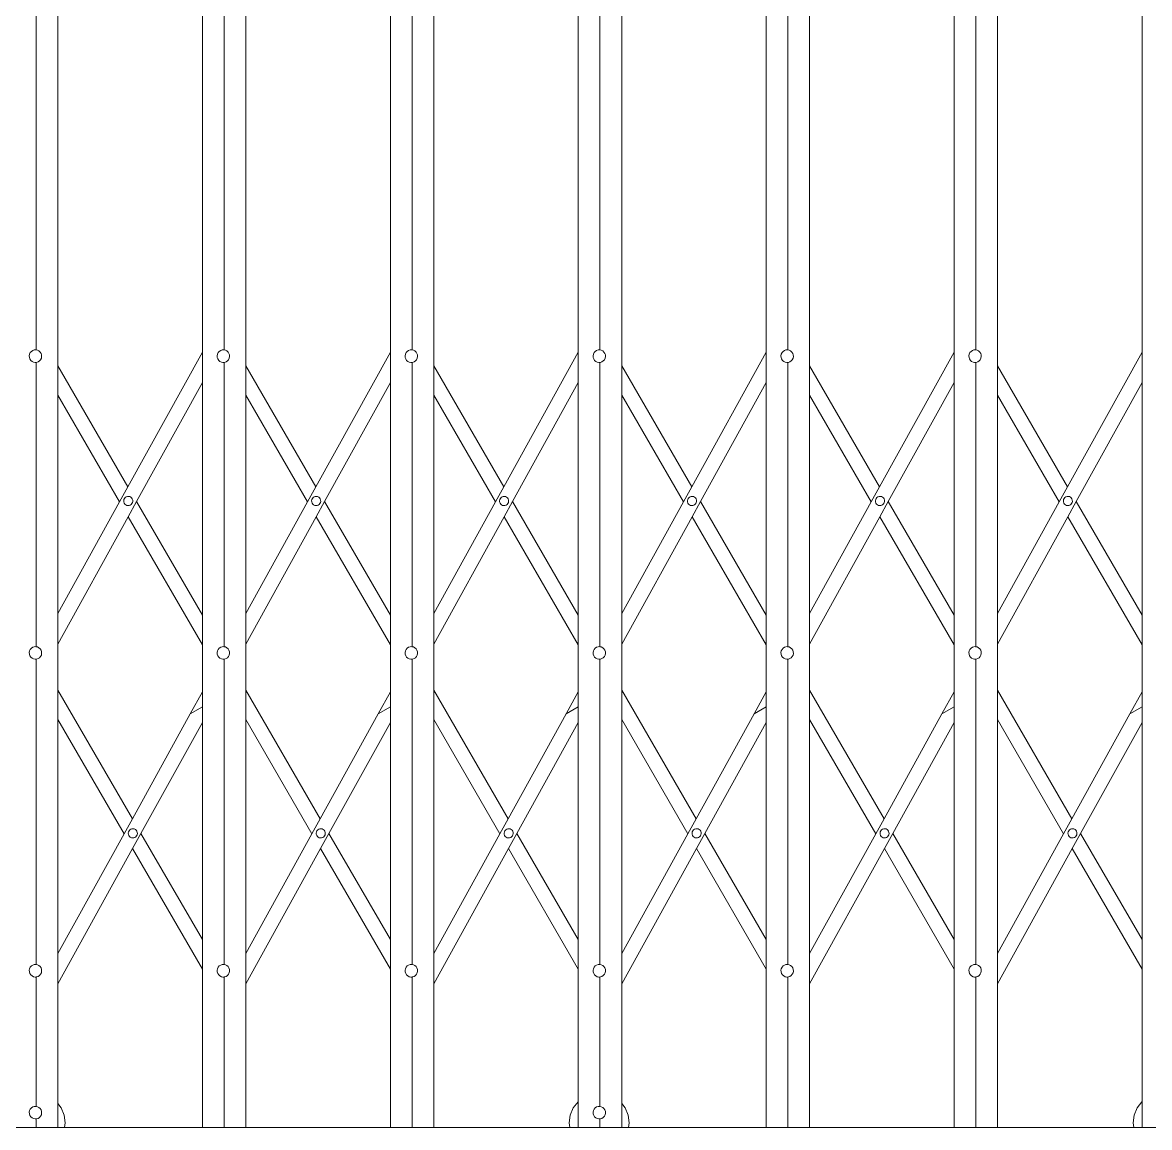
# Model space of a CAD drawing. Header units: inches. Extents: x -6800 to 96653, y -25814 to 17379.
# Drawn here: x 85491 to 85545.4, y -17949.6 to -17896.2 of the extents above; entities that cross this region are included whole.
import ezdxf

# ---------------------------------------------------------------- set-up
doc = ezdxf.new("R2010")
doc.units = ezdxf.units.IN
doc.header["$MEASUREMENT"] = 0
doc.layers.add('Door ele', color=20, linetype='Continuous', lineweight=15)

msp = doc.modelspace()

# ---------------------------------------------------------------- linework, layer by layer
at = {"layer": 'Door ele', "transparency": 33554651}
for p, q in [((85492.699, -17904.696), (85492.699, -17888.684)), ((85501.777, -17904.696), (85501.777, -17888.684)), ((85510.855, -17904.696), (85510.855, -17888.684)), ((85519.934, -17904.696), (85519.934, -17888.684)), ((85529.012, -17904.696), (85529.012, -17888.684)), ((85538.09, -17904.696), (85538.09, -17888.684)), ((85499.682, -17889.346), (85499.682, -17904.696)), ((85508.76, -17889.346), (85508.76, -17904.696)), ((85517.839, -17889.346), (85517.839, -17904.696)), ((85526.917, -17889.346), (85526.917, -17904.696)), ((85535.995, -17889.346), (85535.995, -17904.696)), ((85545.073, -17889.346), (85545.073, -17904.696)), ((85491.652, -17904.696), (85491.652, -17889.447)), ((85500.73, -17904.696), (85500.73, -17889.447)), ((85509.808, -17904.696), (85509.808, -17889.447)), ((85518.886, -17904.696), (85518.886, -17889.447)), ((85527.964, -17904.696), (85527.964, -17889.447)), ((85537.042, -17904.696), (85537.042, -17889.447)), ((85491.652, -17912.037), (85491.652, -17904.696)), ((85492.699, -17912.801), (85492.699, -17904.696)), ((85499.682, -17904.696), (85499.682, -17912.138)), ((85500.73, -17912.037), (85500.73, -17904.696)), ((85501.777, -17912.801), (85501.777, -17904.696)), ((85508.76, -17904.696), (85508.76, -17912.138)), ((85509.808, -17912.037), (85509.808, -17904.696)), ((85510.855, -17912.801), (85510.855, -17904.696)), ((85517.839, -17904.696), (85517.839, -17912.138)), ((85518.886, -17912.037), (85518.886, -17904.696)), ((85519.934, -17912.801), (85519.934, -17904.696)), ((85526.917, -17904.696), (85526.917, -17912.138)), ((85527.964, -17912.037), (85527.964, -17904.696)), ((85529.012, -17912.801), (85529.012, -17904.696)), ((85535.995, -17904.696), (85535.995, -17912.138)), ((85537.042, -17912.037), (85537.042, -17904.696)), ((85538.09, -17912.801), (85538.09, -17904.696)), ((85545.073, -17904.696), (85545.073, -17912.138)), ((85491.333, -17912.24), (85491.318, -17912.319)), ((85491.368, -17912.169), (85491.333, -17912.24)), ((85491.42, -17912.109), (85491.368, -17912.169)), ((85491.485, -17912.065), (85491.42, -17912.109)), ((85491.56, -17912.039), (85491.485, -17912.065)), ((85491.638, -17912.035), (85491.56, -17912.039)), ((85491.652, -17912.037), (85491.638, -17912.035)), ((85491.714, -17912.051), (85491.652, -17912.037)), ((85491.784, -17912.086), (85491.714, -17912.051)), ((85491.843, -17912.139), (85491.784, -17912.086)), ((85491.886, -17912.206), (85491.843, -17912.139)), ((85491.911, -17912.282), (85491.886, -17912.206)), ((85491.915, -17912.362), (85491.911, -17912.282)), ((85496.085, -17918.647), (85499.682, -17912.138)), ((85499.682, -17913.614), (85499.682, -17912.138)), ((85500.411, -17912.24), (85500.396, -17912.319)), ((85500.446, -17912.169), (85500.411, -17912.24)), ((85500.498, -17912.109), (85500.446, -17912.169)), ((85500.564, -17912.065), (85500.498, -17912.109)), ((85500.638, -17912.039), (85500.564, -17912.065)), ((85500.716, -17912.035), (85500.638, -17912.039)), ((85500.73, -17912.037), (85500.716, -17912.035)), ((85500.792, -17912.051), (85500.73, -17912.037)), ((85500.862, -17912.086), (85500.792, -17912.051)), ((85500.921, -17912.139), (85500.862, -17912.086)), ((85500.964, -17912.206), (85500.921, -17912.139)), ((85500.989, -17912.282), (85500.964, -17912.206)), ((85500.994, -17912.362), (85500.989, -17912.282)), ((85505.163, -17918.647), (85508.76, -17912.138)), ((85508.76, -17913.614), (85508.76, -17912.138)), ((85509.49, -17912.24), (85509.474, -17912.319)), ((85509.525, -17912.169), (85509.49, -17912.24)), ((85509.576, -17912.109), (85509.525, -17912.169)), ((85509.642, -17912.065), (85509.576, -17912.109)), ((85509.716, -17912.039), (85509.642, -17912.065)), ((85509.794, -17912.035), (85509.716, -17912.039)), ((85509.808, -17912.037), (85509.794, -17912.035)), ((85509.871, -17912.051), (85509.808, -17912.037)), ((85509.941, -17912.086), (85509.871, -17912.051)), ((85509.999, -17912.139), (85509.941, -17912.086)), ((85510.042, -17912.206), (85509.999, -17912.139)), ((85510.067, -17912.282), (85510.042, -17912.206)), ((85510.072, -17912.362), (85510.067, -17912.282)), ((85514.241, -17918.647), (85517.839, -17912.138)), ((85517.839, -17913.614), (85517.839, -17912.138)), ((85518.568, -17912.24), (85518.552, -17912.319)), ((85518.603, -17912.169), (85518.568, -17912.24)), ((85518.655, -17912.109), (85518.603, -17912.169)), ((85518.72, -17912.065), (85518.655, -17912.109)), ((85518.794, -17912.039), (85518.72, -17912.065)), ((85518.872, -17912.035), (85518.794, -17912.039)), ((85518.886, -17912.037), (85518.872, -17912.035)), ((85518.949, -17912.051), (85518.886, -17912.037)), ((85519.019, -17912.086), (85518.949, -17912.051)), ((85519.077, -17912.139), (85519.019, -17912.086)), ((85519.12, -17912.206), (85519.077, -17912.139)), ((85519.145, -17912.282), (85519.12, -17912.206)), ((85519.15, -17912.362), (85519.145, -17912.282)), ((85523.319, -17918.647), (85526.917, -17912.138)), ((85526.917, -17913.614), (85526.917, -17912.138)), ((85527.646, -17912.24), (85527.63, -17912.319)), ((85527.681, -17912.169), (85527.646, -17912.24)), ((85527.733, -17912.109), (85527.681, -17912.169)), ((85527.798, -17912.065), (85527.733, -17912.109)), ((85527.872, -17912.039), (85527.798, -17912.065)), ((85527.95, -17912.035), (85527.872, -17912.039)), ((85527.964, -17912.037), (85527.95, -17912.035)), ((85528.027, -17912.051), (85527.964, -17912.037)), ((85528.097, -17912.086), (85528.027, -17912.051)), ((85528.155, -17912.139), (85528.097, -17912.086)), ((85528.199, -17912.206), (85528.155, -17912.139)), ((85528.223, -17912.282), (85528.199, -17912.206)), ((85528.228, -17912.362), (85528.223, -17912.282)), ((85532.397, -17918.647), (85535.995, -17912.138)), ((85535.995, -17913.614), (85535.995, -17912.138)), ((85536.724, -17912.24), (85536.709, -17912.319)), ((85536.759, -17912.169), (85536.724, -17912.24)), ((85536.811, -17912.109), (85536.759, -17912.169)), ((85536.876, -17912.065), (85536.811, -17912.109)), ((85536.95, -17912.039), (85536.876, -17912.065)), ((85537.028, -17912.035), (85536.95, -17912.039)), ((85537.042, -17912.037), (85537.028, -17912.035)), ((85537.105, -17912.051), (85537.042, -17912.037)), ((85537.175, -17912.086), (85537.105, -17912.051)), ((85537.234, -17912.139), (85537.175, -17912.086)), ((85537.277, -17912.206), (85537.234, -17912.139)), ((85537.302, -17912.282), (85537.277, -17912.206)), ((85537.306, -17912.362), (85537.302, -17912.282)), ((85541.476, -17918.647), (85545.073, -17912.138)), ((85545.073, -17913.614), (85545.073, -17912.138)), ((85491.318, -17912.319), (85491.322, -17912.398)), ((85491.322, -17912.398), (85491.347, -17912.474)), ((85491.347, -17912.474), (85491.39, -17912.541)), ((85491.39, -17912.541), (85491.449, -17912.594)), ((85491.449, -17912.594), (85491.519, -17912.63)), ((85491.519, -17912.63), (85491.595, -17912.646)), ((85491.595, -17912.646), (85491.652, -17912.642)), ((85491.652, -17912.642), (85491.673, -17912.641)), ((85491.652, -17926.377), (85491.652, -17912.642)), ((85491.673, -17912.641), (85491.748, -17912.616)), ((85491.748, -17912.616), (85491.813, -17912.572)), ((85491.813, -17912.572), (85491.865, -17912.512)), ((85491.865, -17912.512), (85491.9, -17912.44)), ((85491.9, -17912.44), (85491.915, -17912.362)), ((85496.085, -17918.647), (85492.699, -17912.801)), ((85492.699, -17914.226), (85492.699, -17912.801)), ((85500.396, -17912.319), (85500.401, -17912.398)), ((85500.401, -17912.398), (85500.425, -17912.474)), ((85500.425, -17912.474), (85500.468, -17912.541)), ((85500.468, -17912.541), (85500.527, -17912.594)), ((85500.527, -17912.594), (85500.597, -17912.63)), ((85500.597, -17912.63), (85500.674, -17912.646)), ((85500.674, -17912.646), (85500.73, -17912.642)), ((85500.73, -17912.642), (85500.752, -17912.641)), ((85500.73, -17926.377), (85500.73, -17912.642)), ((85500.752, -17912.641), (85500.826, -17912.616)), ((85500.826, -17912.616), (85500.891, -17912.572)), ((85500.891, -17912.572), (85500.943, -17912.512)), ((85500.943, -17912.512), (85500.978, -17912.44)), ((85500.978, -17912.44), (85500.994, -17912.362)), ((85505.163, -17918.647), (85501.777, -17912.801)), ((85501.777, -17914.226), (85501.777, -17912.801)), ((85509.474, -17912.319), (85509.479, -17912.398)), ((85509.479, -17912.398), (85509.504, -17912.474)), ((85509.504, -17912.474), (85509.547, -17912.541)), ((85509.547, -17912.541), (85509.605, -17912.594)), ((85509.605, -17912.594), (85509.675, -17912.63)), ((85509.675, -17912.63), (85509.752, -17912.646)), ((85509.752, -17912.646), (85509.808, -17912.642)), ((85509.808, -17912.642), (85509.83, -17912.641)), ((85509.808, -17926.377), (85509.808, -17912.642)), ((85509.83, -17912.641), (85509.904, -17912.616)), ((85509.904, -17912.616), (85509.969, -17912.572)), ((85509.969, -17912.572), (85510.021, -17912.512)), ((85510.021, -17912.512), (85510.056, -17912.44)), ((85510.056, -17912.44), (85510.072, -17912.362)), ((85514.241, -17918.647), (85510.855, -17912.801)), ((85510.855, -17914.226), (85510.855, -17912.801)), ((85518.552, -17912.319), (85518.557, -17912.398)), ((85518.557, -17912.398), (85518.582, -17912.474)), ((85518.582, -17912.474), (85518.625, -17912.541)), ((85518.625, -17912.541), (85518.683, -17912.594)), ((85518.683, -17912.594), (85518.753, -17912.63)), ((85518.753, -17912.63), (85518.83, -17912.646)), ((85518.83, -17912.646), (85518.886, -17912.642)), ((85518.886, -17912.642), (85518.908, -17912.641)), ((85518.886, -17926.377), (85518.886, -17912.642)), ((85518.908, -17912.641), (85518.982, -17912.616)), ((85518.982, -17912.616), (85519.047, -17912.572)), ((85519.047, -17912.572), (85519.099, -17912.512)), ((85519.099, -17912.512), (85519.134, -17912.44)), ((85519.134, -17912.44), (85519.15, -17912.362)), ((85523.319, -17918.647), (85519.934, -17912.801)), ((85519.934, -17914.226), (85519.934, -17912.801)), ((85527.63, -17912.319), (85527.635, -17912.398)), ((85527.635, -17912.398), (85527.66, -17912.474)), ((85527.66, -17912.474), (85527.703, -17912.541)), ((85527.703, -17912.541), (85527.762, -17912.594)), ((85527.762, -17912.594), (85527.831, -17912.63)), ((85527.831, -17912.63), (85527.908, -17912.646)), ((85527.908, -17912.646), (85527.964, -17912.642)), ((85527.964, -17912.642), (85527.986, -17912.641)), ((85527.964, -17926.377), (85527.964, -17912.642)), ((85527.986, -17912.641), (85528.06, -17912.616)), ((85528.06, -17912.616), (85528.126, -17912.572)), ((85528.126, -17912.572), (85528.177, -17912.512)), ((85528.177, -17912.512), (85528.212, -17912.44)), ((85528.212, -17912.44), (85528.228, -17912.362)), ((85532.397, -17918.647), (85529.012, -17912.801)), ((85529.012, -17914.226), (85529.012, -17912.801)), ((85536.709, -17912.319), (85536.713, -17912.398)), ((85536.713, -17912.398), (85536.738, -17912.474)), ((85536.738, -17912.474), (85536.781, -17912.541)), ((85536.781, -17912.541), (85536.84, -17912.594)), ((85536.84, -17912.594), (85536.91, -17912.63)), ((85536.91, -17912.63), (85536.986, -17912.646)), ((85536.986, -17912.646), (85537.042, -17912.642)), ((85537.042, -17912.642), (85537.064, -17912.641)), ((85537.042, -17926.377), (85537.042, -17912.642)), ((85537.064, -17912.641), (85537.139, -17912.616)), ((85537.139, -17912.616), (85537.204, -17912.572)), ((85537.204, -17912.572), (85537.256, -17912.512)), ((85537.256, -17912.512), (85537.291, -17912.44)), ((85537.291, -17912.44), (85537.306, -17912.362)), ((85541.476, -17918.647), (85538.09, -17912.801)), ((85538.09, -17914.226), (85538.09, -17912.801)), ((85496.502, -17919.367), (85499.682, -17913.614)), ((85499.682, -17924.859), (85499.682, -17913.614)), ((85505.58, -17919.367), (85508.76, -17913.614)), ((85508.76, -17924.859), (85508.76, -17913.614)), ((85514.658, -17919.367), (85517.839, -17913.614)), ((85517.839, -17924.859), (85517.839, -17913.614)), ((85523.737, -17919.367), (85526.917, -17913.614)), ((85526.917, -17924.859), (85526.917, -17913.614)), ((85532.815, -17919.367), (85535.995, -17913.614)), ((85535.995, -17924.859), (85535.995, -17913.614)), ((85541.893, -17919.367), (85545.073, -17913.614)), ((85545.073, -17924.859), (85545.073, -17913.614)), ((85492.699, -17924.772), (85492.699, -17914.226)), ((85495.682, -17919.376), (85492.699, -17914.226)), ((85501.777, -17924.772), (85501.777, -17914.226)), ((85504.76, -17919.376), (85501.777, -17914.226)), ((85510.855, -17924.772), (85510.855, -17914.226)), ((85513.838, -17919.376), (85510.855, -17914.226)), ((85519.934, -17924.772), (85519.934, -17914.226)), ((85522.916, -17919.376), (85519.934, -17914.226)), ((85529.012, -17924.772), (85529.012, -17914.226)), ((85531.994, -17919.376), (85529.012, -17914.226)), ((85538.09, -17924.772), (85538.09, -17914.226)), ((85541.073, -17919.376), (85538.09, -17914.226)), ((85495.682, -17919.376), (85496.085, -17918.647)), ((85504.76, -17919.376), (85505.163, -17918.647)), ((85513.838, -17919.376), (85514.241, -17918.647)), ((85522.916, -17919.376), (85523.319, -17918.647)), ((85531.994, -17919.376), (85532.397, -17918.647)), ((85541.073, -17919.376), (85541.476, -17918.647)), ((85492.699, -17924.772), (85495.682, -17919.376)), ((85495.891, -17919.265), (85495.88, -17919.322)), ((85495.88, -17919.322), (85495.883, -17919.381)), ((85495.916, -17919.213), (85495.891, -17919.265)), ((85495.954, -17919.169), (85495.916, -17919.213)), ((85496.002, -17919.137), (85495.954, -17919.169)), ((85496.056, -17919.118), (85496.002, -17919.137)), ((85496.056, -17919.118), (85496.113, -17919.115)), ((85496.099, -17920.097), (85496.502, -17919.367)), ((85496.169, -17919.127), (85496.113, -17919.115)), ((85496.22, -17919.153), (85496.169, -17919.127)), ((85496.263, -17919.191), (85496.22, -17919.153)), ((85496.294, -17919.24), (85496.263, -17919.191)), ((85496.312, -17919.296), (85496.294, -17919.24)), ((85496.304, -17919.411), (85496.316, -17919.354)), ((85496.316, -17919.354), (85496.312, -17919.296)), ((85499.682, -17924.859), (85496.502, -17919.367)), ((85501.777, -17924.772), (85504.76, -17919.376)), ((85504.969, -17919.265), (85504.958, -17919.322)), ((85504.958, -17919.322), (85504.961, -17919.381)), ((85504.995, -17919.213), (85504.969, -17919.265)), ((85505.033, -17919.169), (85504.995, -17919.213)), ((85505.08, -17919.137), (85505.033, -17919.169)), ((85505.135, -17919.118), (85505.08, -17919.137)), ((85505.135, -17919.118), (85505.191, -17919.115)), ((85505.177, -17920.097), (85505.58, -17919.367)), ((85505.247, -17919.127), (85505.191, -17919.115)), ((85505.298, -17919.153), (85505.247, -17919.127)), ((85505.341, -17919.191), (85505.298, -17919.153)), ((85505.372, -17919.24), (85505.341, -17919.191)), ((85505.391, -17919.296), (85505.372, -17919.24)), ((85505.383, -17919.411), (85505.394, -17919.354)), ((85505.394, -17919.354), (85505.391, -17919.296)), ((85508.76, -17924.859), (85505.58, -17919.367)), ((85510.855, -17924.772), (85513.838, -17919.376)), ((85514.047, -17919.265), (85514.036, -17919.322)), ((85514.036, -17919.322), (85514.039, -17919.381)), ((85514.073, -17919.213), (85514.047, -17919.265)), ((85514.111, -17919.169), (85514.073, -17919.213)), ((85514.158, -17919.137), (85514.111, -17919.169)), ((85514.213, -17919.118), (85514.158, -17919.137)), ((85514.213, -17919.118), (85514.269, -17919.115)), ((85514.255, -17920.097), (85514.658, -17919.367)), ((85514.325, -17919.127), (85514.269, -17919.115)), ((85514.376, -17919.153), (85514.325, -17919.127)), ((85514.419, -17919.191), (85514.376, -17919.153)), ((85514.451, -17919.24), (85514.419, -17919.191)), ((85514.469, -17919.296), (85514.451, -17919.24)), ((85514.461, -17919.411), (85514.472, -17919.354)), ((85514.472, -17919.354), (85514.469, -17919.296)), ((85517.839, -17924.859), (85514.658, -17919.367)), ((85519.934, -17924.772), (85522.916, -17919.376)), ((85523.125, -17919.265), (85523.114, -17919.322)), ((85523.114, -17919.322), (85523.118, -17919.381)), ((85523.151, -17919.213), (85523.125, -17919.265)), ((85523.189, -17919.169), (85523.151, -17919.213)), ((85523.236, -17919.137), (85523.189, -17919.169)), ((85523.291, -17919.118), (85523.236, -17919.137)), ((85523.291, -17919.118), (85523.348, -17919.115)), ((85523.334, -17920.097), (85523.737, -17919.367)), ((85523.404, -17919.127), (85523.348, -17919.115)), ((85523.455, -17919.153), (85523.404, -17919.127)), ((85523.497, -17919.191), (85523.455, -17919.153)), ((85523.529, -17919.24), (85523.497, -17919.191)), ((85523.547, -17919.296), (85523.529, -17919.24)), ((85523.539, -17919.411), (85523.55, -17919.354)), ((85523.55, -17919.354), (85523.547, -17919.296)), ((85526.917, -17924.859), (85523.737, -17919.367)), ((85529.012, -17924.772), (85531.994, -17919.376)), ((85532.204, -17919.265), (85532.192, -17919.322)), ((85532.192, -17919.322), (85532.196, -17919.381)), ((85532.229, -17919.213), (85532.204, -17919.265)), ((85532.267, -17919.169), (85532.229, -17919.213)), ((85532.315, -17919.137), (85532.267, -17919.169)), ((85532.369, -17919.118), (85532.315, -17919.137)), ((85532.369, -17919.118), (85532.397, -17919.117)), ((85532.426, -17919.115), (85532.397, -17919.117)), ((85532.412, -17920.097), (85532.815, -17919.367)), ((85532.482, -17919.127), (85532.426, -17919.115)), ((85532.533, -17919.153), (85532.482, -17919.127)), ((85532.576, -17919.191), (85532.533, -17919.153)), ((85532.607, -17919.24), (85532.576, -17919.191)), ((85532.625, -17919.296), (85532.607, -17919.24)), ((85532.617, -17919.411), (85532.629, -17919.354)), ((85532.629, -17919.354), (85532.625, -17919.296)), ((85535.995, -17924.859), (85532.815, -17919.367)), ((85538.09, -17924.772), (85541.073, -17919.376)), ((85541.282, -17919.265), (85541.27, -17919.322)), ((85541.27, -17919.322), (85541.274, -17919.381)), ((85541.307, -17919.213), (85541.282, -17919.265)), ((85541.345, -17919.169), (85541.307, -17919.213)), ((85541.393, -17919.137), (85541.345, -17919.169)), ((85541.447, -17919.118), (85541.393, -17919.137)), ((85541.447, -17919.118), (85541.475, -17919.117)), ((85541.504, -17919.115), (85541.475, -17919.117)), ((85541.49, -17920.097), (85541.893, -17919.367)), ((85541.56, -17919.127), (85541.504, -17919.115)), ((85541.611, -17919.153), (85541.56, -17919.127)), ((85541.654, -17919.191), (85541.611, -17919.153)), ((85541.685, -17919.24), (85541.654, -17919.191)), ((85541.703, -17919.296), (85541.685, -17919.24)), ((85541.695, -17919.411), (85541.707, -17919.354)), ((85541.707, -17919.354), (85541.703, -17919.296)), ((85545.073, -17924.859), (85541.893, -17919.367)), ((85495.883, -17919.381), (85495.901, -17919.436)), ((85495.901, -17919.436), (85495.933, -17919.485)), ((85495.933, -17919.485), (85495.975, -17919.523)), ((85495.975, -17919.523), (85496.026, -17919.55)), ((85496.026, -17919.55), (85496.082, -17919.561)), ((85496.082, -17919.561), (85496.139, -17919.558)), ((85496.139, -17919.558), (85496.193, -17919.539)), ((85496.193, -17919.539), (85496.241, -17919.507)), ((85496.241, -17919.507), (85496.279, -17919.463)), ((85496.279, -17919.463), (85496.304, -17919.411)), ((85504.961, -17919.381), (85504.979, -17919.436)), ((85504.979, -17919.436), (85505.011, -17919.485)), ((85505.011, -17919.485), (85505.053, -17919.523)), ((85505.053, -17919.523), (85505.105, -17919.55)), ((85505.105, -17919.55), (85505.16, -17919.561)), ((85505.16, -17919.561), (85505.217, -17919.558)), ((85505.217, -17919.558), (85505.272, -17919.539)), ((85505.272, -17919.539), (85505.319, -17919.507)), ((85505.319, -17919.507), (85505.357, -17919.463)), ((85505.357, -17919.463), (85505.383, -17919.411)), ((85514.039, -17919.381), (85514.057, -17919.436)), ((85514.057, -17919.436), (85514.089, -17919.485)), ((85514.089, -17919.485), (85514.132, -17919.523)), ((85514.132, -17919.523), (85514.183, -17919.55)), ((85514.183, -17919.55), (85514.239, -17919.561)), ((85514.239, -17919.561), (85514.296, -17919.558)), ((85514.296, -17919.558), (85514.35, -17919.539)), ((85514.35, -17919.539), (85514.397, -17919.507)), ((85514.397, -17919.507), (85514.435, -17919.463)), ((85514.435, -17919.463), (85514.461, -17919.411)), ((85523.118, -17919.381), (85523.136, -17919.436)), ((85523.136, -17919.436), (85523.167, -17919.485)), ((85523.167, -17919.485), (85523.21, -17919.523)), ((85523.21, -17919.523), (85523.261, -17919.55)), ((85523.261, -17919.55), (85523.317, -17919.561)), ((85523.317, -17919.561), (85523.374, -17919.558)), ((85523.374, -17919.558), (85523.428, -17919.539)), ((85523.428, -17919.539), (85523.476, -17919.507)), ((85523.476, -17919.507), (85523.513, -17919.463)), ((85523.513, -17919.463), (85523.539, -17919.411)), ((85532.196, -17919.381), (85532.214, -17919.436)), ((85532.214, -17919.436), (85532.245, -17919.485)), ((85532.245, -17919.485), (85532.288, -17919.523)), ((85532.288, -17919.523), (85532.339, -17919.55)), ((85532.339, -17919.55), (85532.395, -17919.561)), ((85532.395, -17919.561), (85532.452, -17919.558)), ((85532.452, -17919.558), (85532.506, -17919.539)), ((85532.506, -17919.539), (85532.554, -17919.507)), ((85532.554, -17919.507), (85532.592, -17919.463)), ((85532.592, -17919.463), (85532.617, -17919.411)), ((85541.274, -17919.381), (85541.292, -17919.436)), ((85541.292, -17919.436), (85541.323, -17919.485)), ((85541.323, -17919.485), (85541.366, -17919.523)), ((85541.366, -17919.523), (85541.417, -17919.55)), ((85541.417, -17919.55), (85541.473, -17919.561)), ((85541.473, -17919.561), (85541.53, -17919.558)), ((85541.53, -17919.558), (85541.584, -17919.539)), ((85541.584, -17919.539), (85541.632, -17919.507)), ((85541.632, -17919.507), (85541.67, -17919.463)), ((85541.67, -17919.463), (85541.695, -17919.411)), ((85492.699, -17926.248), (85496.099, -17920.097)), ((85499.682, -17926.284), (85496.099, -17920.097)), ((85501.777, -17926.248), (85505.177, -17920.097)), ((85508.76, -17926.284), (85505.177, -17920.097)), ((85510.855, -17926.248), (85514.255, -17920.097)), ((85517.839, -17926.284), (85514.255, -17920.097)), ((85519.934, -17926.248), (85523.334, -17920.097)), ((85526.917, -17926.284), (85523.334, -17920.097)), ((85529.012, -17926.248), (85532.412, -17920.097)), ((85535.995, -17926.284), (85532.412, -17920.097)), ((85538.09, -17926.248), (85541.49, -17920.097)), ((85545.073, -17926.284), (85541.49, -17920.097)), ((85492.699, -17926.248), (85492.699, -17924.772)), ((85501.777, -17926.248), (85501.777, -17924.772)), ((85510.855, -17926.248), (85510.855, -17924.772)), ((85519.934, -17926.248), (85519.934, -17924.772)), ((85529.012, -17926.248), (85529.012, -17924.772)), ((85538.09, -17926.248), (85538.09, -17924.772)), ((85499.682, -17926.284), (85499.682, -17924.859)), ((85508.76, -17926.284), (85508.76, -17924.859)), ((85517.839, -17926.284), (85517.839, -17924.859)), ((85526.917, -17926.284), (85526.917, -17924.859)), ((85535.995, -17926.284), (85535.995, -17924.859)), ((85545.073, -17926.284), (85545.073, -17924.859)), ((85491.42, -17926.448), (85491.368, -17926.508)), ((85491.485, -17926.404), (85491.42, -17926.448)), ((85491.56, -17926.378), (85491.485, -17926.404)), ((85491.638, -17926.374), (85491.56, -17926.378)), ((85491.652, -17926.377), (85491.638, -17926.374)), ((85491.714, -17926.39), (85491.652, -17926.377)), ((85491.784, -17926.425), (85491.714, -17926.39)), ((85491.843, -17926.478), (85491.784, -17926.425)), ((85492.699, -17928.476), (85492.699, -17926.248)), ((85499.682, -17928.562), (85499.682, -17926.284)), ((85500.498, -17926.448), (85500.446, -17926.508)), ((85500.564, -17926.404), (85500.498, -17926.448)), ((85500.638, -17926.378), (85500.564, -17926.404)), ((85500.716, -17926.374), (85500.638, -17926.378)), ((85500.73, -17926.377), (85500.716, -17926.374)), ((85500.792, -17926.39), (85500.73, -17926.377)), ((85500.862, -17926.425), (85500.792, -17926.39)), ((85500.921, -17926.478), (85500.862, -17926.425)), ((85501.777, -17928.476), (85501.777, -17926.248)), ((85508.76, -17928.562), (85508.76, -17926.284)), ((85509.576, -17926.448), (85509.525, -17926.508)), ((85509.642, -17926.404), (85509.576, -17926.448)), ((85509.716, -17926.378), (85509.642, -17926.404)), ((85509.794, -17926.374), (85509.716, -17926.378)), ((85509.808, -17926.377), (85509.794, -17926.374)), ((85509.871, -17926.39), (85509.808, -17926.377)), ((85509.941, -17926.425), (85509.871, -17926.39)), ((85509.999, -17926.478), (85509.941, -17926.425)), ((85510.855, -17928.476), (85510.855, -17926.248)), ((85517.839, -17928.562), (85517.839, -17926.284)), ((85518.655, -17926.448), (85518.603, -17926.508)), ((85518.72, -17926.404), (85518.655, -17926.448)), ((85518.794, -17926.378), (85518.72, -17926.404)), ((85518.872, -17926.374), (85518.794, -17926.378)), ((85518.886, -17926.377), (85518.872, -17926.374)), ((85518.949, -17926.39), (85518.886, -17926.377)), ((85519.019, -17926.425), (85518.949, -17926.39)), ((85519.077, -17926.478), (85519.019, -17926.425)), ((85519.934, -17928.476), (85519.934, -17926.248)), ((85526.917, -17928.562), (85526.917, -17926.284)), ((85527.733, -17926.448), (85527.681, -17926.508)), ((85527.798, -17926.404), (85527.733, -17926.448)), ((85527.872, -17926.378), (85527.798, -17926.404)), ((85527.95, -17926.374), (85527.872, -17926.378)), ((85527.964, -17926.377), (85527.95, -17926.374)), ((85528.027, -17926.39), (85527.964, -17926.377)), ((85528.097, -17926.425), (85528.027, -17926.39)), ((85528.155, -17926.478), (85528.097, -17926.425)), ((85529.012, -17928.476), (85529.012, -17926.248)), ((85535.995, -17928.562), (85535.995, -17926.284)), ((85536.811, -17926.448), (85536.759, -17926.508)), ((85536.876, -17926.404), (85536.811, -17926.448)), ((85536.95, -17926.378), (85536.876, -17926.404)), ((85537.028, -17926.374), (85536.95, -17926.378)), ((85537.042, -17926.377), (85537.028, -17926.374)), ((85537.105, -17926.39), (85537.042, -17926.377)), ((85537.175, -17926.425), (85537.105, -17926.39)), ((85537.234, -17926.478), (85537.175, -17926.425)), ((85538.09, -17928.476), (85538.09, -17926.248)), ((85545.073, -17928.562), (85545.073, -17926.284)), ((85491.333, -17926.579), (85491.318, -17926.658)), ((85491.318, -17926.658), (85491.322, -17926.738)), ((85491.322, -17926.738), (85491.347, -17926.813)), ((85491.368, -17926.508), (85491.333, -17926.579)), ((85491.347, -17926.813), (85491.39, -17926.88)), ((85491.39, -17926.88), (85491.449, -17926.933)), ((85491.449, -17926.933), (85491.519, -17926.969)), ((85491.519, -17926.969), (85491.595, -17926.985)), ((85491.595, -17926.985), (85491.652, -17926.981)), ((85491.652, -17926.981), (85491.673, -17926.98)), ((85491.652, -17941.734), (85491.652, -17926.981)), ((85491.673, -17926.98), (85491.748, -17926.955)), ((85491.748, -17926.955), (85491.813, -17926.911)), ((85491.813, -17926.911), (85491.865, -17926.851)), ((85491.886, -17926.545), (85491.843, -17926.478)), ((85491.865, -17926.851), (85491.9, -17926.779)), ((85491.911, -17926.621), (85491.886, -17926.545)), ((85491.9, -17926.779), (85491.915, -17926.701)), ((85491.915, -17926.701), (85491.911, -17926.621)), ((85500.411, -17926.579), (85500.396, -17926.658)), ((85500.396, -17926.658), (85500.401, -17926.738)), ((85500.401, -17926.738), (85500.425, -17926.813)), ((85500.446, -17926.508), (85500.411, -17926.579)), ((85500.425, -17926.813), (85500.468, -17926.88)), ((85500.468, -17926.88), (85500.527, -17926.933)), ((85500.527, -17926.933), (85500.597, -17926.969)), ((85500.597, -17926.969), (85500.674, -17926.985)), ((85500.674, -17926.985), (85500.73, -17926.981)), ((85500.73, -17926.981), (85500.752, -17926.98)), ((85500.73, -17941.734), (85500.73, -17926.981)), ((85500.752, -17926.98), (85500.826, -17926.955)), ((85500.826, -17926.955), (85500.891, -17926.911)), ((85500.891, -17926.911), (85500.943, -17926.851)), ((85500.964, -17926.545), (85500.921, -17926.478)), ((85500.943, -17926.851), (85500.978, -17926.779)), ((85500.989, -17926.621), (85500.964, -17926.545)), ((85500.978, -17926.779), (85500.994, -17926.701)), ((85500.994, -17926.701), (85500.989, -17926.621)), ((85509.49, -17926.579), (85509.474, -17926.658)), ((85509.474, -17926.658), (85509.479, -17926.738)), ((85509.479, -17926.738), (85509.504, -17926.813)), ((85509.525, -17926.508), (85509.49, -17926.579)), ((85509.504, -17926.813), (85509.547, -17926.88)), ((85509.547, -17926.88), (85509.605, -17926.933)), ((85509.605, -17926.933), (85509.675, -17926.969)), ((85509.675, -17926.969), (85509.752, -17926.985)), ((85509.752, -17926.985), (85509.808, -17926.981)), ((85509.808, -17926.981), (85509.83, -17926.98)), ((85509.808, -17941.734), (85509.808, -17926.981)), ((85509.83, -17926.98), (85509.904, -17926.955)), ((85509.904, -17926.955), (85509.969, -17926.911)), ((85509.969, -17926.911), (85510.021, -17926.851)), ((85510.042, -17926.545), (85509.999, -17926.478)), ((85510.021, -17926.851), (85510.056, -17926.779)), ((85510.067, -17926.621), (85510.042, -17926.545)), ((85510.056, -17926.779), (85510.072, -17926.701)), ((85510.072, -17926.701), (85510.067, -17926.621)), ((85518.568, -17926.579), (85518.552, -17926.658)), ((85518.552, -17926.658), (85518.557, -17926.738)), ((85518.557, -17926.738), (85518.582, -17926.813)), ((85518.603, -17926.508), (85518.568, -17926.579)), ((85518.582, -17926.813), (85518.625, -17926.88)), ((85518.625, -17926.88), (85518.683, -17926.933)), ((85518.683, -17926.933), (85518.753, -17926.969)), ((85518.753, -17926.969), (85518.83, -17926.985)), ((85518.83, -17926.985), (85518.886, -17926.981)), ((85518.886, -17926.981), (85518.908, -17926.98)), ((85518.886, -17941.734), (85518.886, -17926.981)), ((85518.908, -17926.98), (85518.982, -17926.955)), ((85518.982, -17926.955), (85519.047, -17926.911)), ((85519.047, -17926.911), (85519.099, -17926.851)), ((85519.12, -17926.545), (85519.077, -17926.478)), ((85519.099, -17926.851), (85519.134, -17926.779)), ((85519.145, -17926.621), (85519.12, -17926.545)), ((85519.134, -17926.779), (85519.15, -17926.701)), ((85519.15, -17926.701), (85519.145, -17926.621)), ((85527.646, -17926.579), (85527.63, -17926.658)), ((85527.63, -17926.658), (85527.635, -17926.738)), ((85527.635, -17926.738), (85527.66, -17926.813)), ((85527.681, -17926.508), (85527.646, -17926.579)), ((85527.66, -17926.813), (85527.703, -17926.88)), ((85527.703, -17926.88), (85527.762, -17926.933)), ((85527.762, -17926.933), (85527.831, -17926.969)), ((85527.831, -17926.969), (85527.908, -17926.985)), ((85527.908, -17926.985), (85527.964, -17926.981)), ((85527.964, -17926.981), (85527.986, -17926.98)), ((85527.964, -17941.734), (85527.964, -17926.981)), ((85527.986, -17926.98), (85528.06, -17926.955)), ((85528.06, -17926.955), (85528.126, -17926.911)), ((85528.126, -17926.911), (85528.177, -17926.851)), ((85528.199, -17926.545), (85528.155, -17926.478)), ((85528.177, -17926.851), (85528.212, -17926.779)), ((85528.223, -17926.621), (85528.199, -17926.545)), ((85528.212, -17926.779), (85528.228, -17926.701)), ((85528.228, -17926.701), (85528.223, -17926.621)), ((85536.724, -17926.579), (85536.709, -17926.658)), ((85536.709, -17926.658), (85536.713, -17926.738)), ((85536.713, -17926.738), (85536.738, -17926.813)), ((85536.759, -17926.508), (85536.724, -17926.579)), ((85536.738, -17926.813), (85536.781, -17926.88)), ((85536.781, -17926.88), (85536.84, -17926.933)), ((85536.84, -17926.933), (85536.91, -17926.969)), ((85536.91, -17926.969), (85536.986, -17926.985)), ((85536.986, -17926.985), (85537.042, -17926.981)), ((85537.042, -17926.981), (85537.064, -17926.98)), ((85537.042, -17941.734), (85537.042, -17926.981)), ((85537.064, -17926.98), (85537.139, -17926.955)), ((85537.139, -17926.955), (85537.204, -17926.911)), ((85537.204, -17926.911), (85537.256, -17926.851)), ((85537.277, -17926.545), (85537.234, -17926.478)), ((85537.256, -17926.851), (85537.291, -17926.779)), ((85537.302, -17926.621), (85537.277, -17926.545)), ((85537.291, -17926.779), (85537.306, -17926.701)), ((85537.306, -17926.701), (85537.302, -17926.621)), ((85492.699, -17928.476), (85496.297, -17934.688)), ((85492.699, -17929.901), (85492.699, -17928.476)), ((85499.682, -17928.562), (85499.093, -17929.629)), ((85499.682, -17929.282), (85499.682, -17928.562)), ((85501.777, -17928.476), (85505.375, -17934.688)), ((85501.777, -17929.901), (85501.777, -17928.476)), ((85508.76, -17928.562), (85508.171, -17929.629)), ((85508.76, -17929.282), (85508.76, -17928.562)), ((85510.855, -17928.476), (85514.453, -17934.688)), ((85510.855, -17929.901), (85510.855, -17928.476)), ((85517.839, -17928.562), (85517.249, -17929.629)), ((85517.839, -17929.282), (85517.839, -17928.562)), ((85519.934, -17928.476), (85523.531, -17934.688)), ((85519.934, -17929.901), (85519.934, -17928.476)), ((85526.917, -17928.562), (85526.327, -17929.629)), ((85526.917, -17929.282), (85526.917, -17928.562)), ((85529.012, -17928.476), (85532.609, -17934.688)), ((85529.012, -17929.901), (85529.012, -17928.476)), ((85535.995, -17928.562), (85535.405, -17929.629)), ((85535.995, -17929.282), (85535.995, -17928.562)), ((85538.09, -17928.476), (85541.688, -17934.688)), ((85538.09, -17929.901), (85538.09, -17928.476)), ((85545.073, -17928.562), (85544.483, -17929.629)), ((85545.073, -17929.282), (85545.073, -17928.562)), ((85499.093, -17929.629), (85496.297, -17934.688)), ((85499.682, -17929.282), (85499.093, -17929.629)), ((85499.682, -17930.038), (85499.682, -17929.282)), ((85508.171, -17929.629), (85505.375, -17934.688)), ((85508.76, -17929.282), (85508.171, -17929.629)), ((85508.76, -17930.038), (85508.76, -17929.282)), ((85517.249, -17929.629), (85514.453, -17934.688)), ((85517.839, -17929.282), (85517.249, -17929.629)), ((85517.839, -17930.038), (85517.839, -17929.282)), ((85526.327, -17929.629), (85523.531, -17934.688)), ((85526.917, -17929.282), (85526.327, -17929.629)), ((85526.917, -17930.038), (85526.917, -17929.282)), ((85535.405, -17929.629), (85532.609, -17934.688)), ((85535.995, -17929.282), (85535.405, -17929.629)), ((85535.995, -17930.038), (85535.995, -17929.282)), ((85544.483, -17929.629), (85541.688, -17934.688)), ((85545.073, -17929.282), (85544.483, -17929.629)), ((85545.073, -17930.038), (85545.073, -17929.282)), ((85492.699, -17941.196), (85492.699, -17929.901)), ((85492.699, -17929.901), (85495.894, -17935.417)), ((85499.682, -17930.038), (85496.714, -17935.408)), ((85499.682, -17940.534), (85499.682, -17930.038)), ((85501.777, -17941.196), (85501.777, -17929.901)), ((85501.777, -17929.901), (85504.972, -17935.417)), ((85508.76, -17930.038), (85505.792, -17935.408)), ((85508.76, -17940.534), (85508.76, -17930.038)), ((85510.855, -17941.196), (85510.855, -17929.901)), ((85510.855, -17929.901), (85514.05, -17935.417)), ((85517.839, -17930.038), (85514.87, -17935.408)), ((85517.839, -17940.534), (85517.839, -17930.038)), ((85519.934, -17941.196), (85519.934, -17929.901)), ((85519.934, -17929.901), (85523.128, -17935.417)), ((85526.917, -17930.038), (85523.949, -17935.408)), ((85526.917, -17940.534), (85526.917, -17930.038)), ((85529.012, -17941.196), (85529.012, -17929.901)), ((85529.012, -17929.901), (85532.206, -17935.417)), ((85535.995, -17930.038), (85533.027, -17935.408)), ((85535.995, -17940.534), (85535.995, -17930.038)), ((85538.09, -17941.196), (85538.09, -17929.901)), ((85538.09, -17929.901), (85541.284, -17935.417)), ((85545.073, -17930.038), (85542.105, -17935.408)), ((85545.073, -17940.534), (85545.073, -17930.038)), ((85496.297, -17934.688), (85495.894, -17935.417)), ((85505.375, -17934.688), (85504.972, -17935.417)), ((85514.453, -17934.688), (85514.05, -17935.417)), ((85523.531, -17934.688), (85523.128, -17935.417)), ((85532.609, -17934.688), (85532.206, -17935.417)), ((85541.688, -17934.688), (85541.284, -17935.417)), ((85495.894, -17935.417), (85492.699, -17941.196)), ((85496.113, -17935.324), (85496.101, -17935.381)), ((85496.101, -17935.381), (85496.105, -17935.439)), ((85496.105, -17935.439), (85496.123, -17935.495)), ((85496.138, -17935.271), (85496.113, -17935.324)), ((85496.123, -17935.495), (85496.154, -17935.543)), ((85496.176, -17935.228), (85496.138, -17935.271)), ((85496.154, -17935.543), (85496.197, -17935.582)), ((85496.224, -17935.195), (85496.176, -17935.228)), ((85496.197, -17935.582), (85496.248, -17935.608)), ((85496.278, -17935.177), (85496.224, -17935.195)), ((85496.248, -17935.608), (85496.304, -17935.62)), ((85496.278, -17935.177), (85496.306, -17935.175)), ((85496.304, -17935.62), (85496.361, -17935.616)), ((85496.335, -17935.173), (85496.306, -17935.175)), ((85496.714, -17935.408), (85496.311, -17936.137)), ((85496.391, -17935.185), (85496.335, -17935.173)), ((85496.361, -17935.616), (85496.415, -17935.598)), ((85496.442, -17935.211), (85496.391, -17935.185)), ((85496.415, -17935.598), (85496.463, -17935.566)), ((85496.485, -17935.25), (85496.442, -17935.211)), ((85496.463, -17935.566), (85496.501, -17935.522)), ((85496.516, -17935.299), (85496.485, -17935.25)), ((85496.501, -17935.522), (85496.526, -17935.47)), ((85496.534, -17935.354), (85496.516, -17935.299)), ((85496.526, -17935.47), (85496.538, -17935.412)), ((85496.538, -17935.412), (85496.534, -17935.354)), ((85496.714, -17935.408), (85499.682, -17940.534)), ((85504.972, -17935.417), (85501.777, -17941.196)), ((85505.191, -17935.324), (85505.18, -17935.381)), ((85505.18, -17935.381), (85505.183, -17935.439)), ((85505.183, -17935.439), (85505.201, -17935.495)), ((85505.216, -17935.271), (85505.191, -17935.324)), ((85505.201, -17935.495), (85505.233, -17935.543)), ((85505.254, -17935.228), (85505.216, -17935.271)), ((85505.233, -17935.543), (85505.275, -17935.582)), ((85505.302, -17935.195), (85505.254, -17935.228)), ((85505.275, -17935.582), (85505.326, -17935.608)), ((85505.356, -17935.177), (85505.302, -17935.195)), ((85505.326, -17935.608), (85505.382, -17935.62)), ((85505.356, -17935.177), (85505.385, -17935.175)), ((85505.382, -17935.62), (85505.439, -17935.616)), ((85505.413, -17935.173), (85505.385, -17935.175)), ((85505.792, -17935.408), (85505.389, -17936.137)), ((85505.469, -17935.185), (85505.413, -17935.173)), ((85505.439, -17935.616), (85505.493, -17935.598)), ((85505.52, -17935.211), (85505.469, -17935.185)), ((85505.493, -17935.598), (85505.541, -17935.566)), ((85505.563, -17935.25), (85505.52, -17935.211)), ((85505.541, -17935.566), (85505.579, -17935.522)), ((85505.594, -17935.299), (85505.563, -17935.25)), ((85505.579, -17935.522), (85505.604, -17935.47)), ((85505.612, -17935.354), (85505.594, -17935.299)), ((85505.604, -17935.47), (85505.616, -17935.412)), ((85505.616, -17935.412), (85505.612, -17935.354)), ((85505.792, -17935.408), (85508.76, -17940.534)), ((85514.05, -17935.417), (85510.855, -17941.196)), ((85514.269, -17935.324), (85514.258, -17935.381)), ((85514.258, -17935.381), (85514.261, -17935.439)), ((85514.261, -17935.439), (85514.279, -17935.495)), ((85514.295, -17935.271), (85514.269, -17935.324)), ((85514.279, -17935.495), (85514.311, -17935.543)), ((85514.333, -17935.228), (85514.295, -17935.271)), ((85514.311, -17935.543), (85514.353, -17935.582)), ((85514.38, -17935.195), (85514.333, -17935.228)), ((85514.353, -17935.582), (85514.405, -17935.608)), ((85514.435, -17935.177), (85514.38, -17935.195)), ((85514.405, -17935.608), (85514.46, -17935.62)), ((85514.435, -17935.177), (85514.491, -17935.173)), ((85514.46, -17935.62), (85514.517, -17935.616)), ((85514.87, -17935.408), (85514.467, -17936.137)), ((85514.547, -17935.185), (85514.491, -17935.173)), ((85514.517, -17935.616), (85514.572, -17935.598)), ((85514.598, -17935.211), (85514.547, -17935.185)), ((85514.572, -17935.598), (85514.619, -17935.566)), ((85514.641, -17935.25), (85514.598, -17935.211)), ((85514.619, -17935.566), (85514.657, -17935.522)), ((85514.673, -17935.299), (85514.641, -17935.25)), ((85514.657, -17935.522), (85514.683, -17935.47)), ((85514.691, -17935.354), (85514.673, -17935.299)), ((85514.683, -17935.47), (85514.694, -17935.412)), ((85514.694, -17935.412), (85514.691, -17935.354)), ((85514.87, -17935.408), (85517.839, -17940.534)), ((85523.128, -17935.417), (85519.934, -17941.196)), ((85523.347, -17935.324), (85523.336, -17935.381)), ((85523.336, -17935.381), (85523.339, -17935.439)), ((85523.339, -17935.439), (85523.357, -17935.495)), ((85523.373, -17935.271), (85523.347, -17935.324)), ((85523.357, -17935.495), (85523.389, -17935.543)), ((85523.411, -17935.228), (85523.373, -17935.271)), ((85523.389, -17935.543), (85523.432, -17935.582)), ((85523.458, -17935.195), (85523.411, -17935.228)), ((85523.432, -17935.582), (85523.483, -17935.608)), ((85523.513, -17935.177), (85523.458, -17935.195)), ((85523.483, -17935.608), (85523.539, -17935.62)), ((85523.513, -17935.177), (85523.541, -17935.175)), ((85523.539, -17935.62), (85523.596, -17935.616)), ((85523.569, -17935.173), (85523.541, -17935.175)), ((85523.949, -17935.408), (85523.546, -17936.137)), ((85523.625, -17935.185), (85523.569, -17935.173)), ((85523.596, -17935.616), (85523.65, -17935.598)), ((85523.676, -17935.211), (85523.625, -17935.185)), ((85523.65, -17935.598), (85523.697, -17935.566)), ((85523.719, -17935.25), (85523.676, -17935.211)), ((85523.697, -17935.566), (85523.735, -17935.522)), ((85523.751, -17935.299), (85523.719, -17935.25)), ((85523.735, -17935.522), (85523.761, -17935.47)), ((85523.769, -17935.354), (85523.751, -17935.299)), ((85523.761, -17935.47), (85523.772, -17935.412)), ((85523.772, -17935.412), (85523.769, -17935.354)), ((85523.949, -17935.408), (85526.917, -17940.534)), ((85532.206, -17935.417), (85529.012, -17941.196)), ((85532.426, -17935.324), (85532.414, -17935.381)), ((85532.414, -17935.381), (85532.418, -17935.439)), ((85532.418, -17935.439), (85532.436, -17935.495)), ((85532.451, -17935.271), (85532.426, -17935.324)), ((85532.436, -17935.495), (85532.467, -17935.543)), ((85532.489, -17935.228), (85532.451, -17935.271)), ((85532.467, -17935.543), (85532.51, -17935.582)), ((85532.537, -17935.195), (85532.489, -17935.228)), ((85532.51, -17935.582), (85532.561, -17935.608)), ((85532.591, -17935.177), (85532.537, -17935.195)), ((85532.561, -17935.608), (85532.617, -17935.62)), ((85532.591, -17935.177), (85532.648, -17935.173)), ((85532.617, -17935.62), (85532.674, -17935.616)), ((85533.027, -17935.408), (85532.624, -17936.137)), ((85532.704, -17935.185), (85532.648, -17935.173)), ((85532.674, -17935.616), (85532.728, -17935.598)), ((85532.755, -17935.211), (85532.704, -17935.185)), ((85532.728, -17935.598), (85532.776, -17935.566)), ((85532.797, -17935.25), (85532.755, -17935.211)), ((85532.776, -17935.566), (85532.813, -17935.522)), ((85532.829, -17935.299), (85532.797, -17935.25)), ((85532.813, -17935.522), (85532.839, -17935.47)), ((85532.847, -17935.354), (85532.829, -17935.299)), ((85532.839, -17935.47), (85532.85, -17935.412)), ((85532.85, -17935.412), (85532.847, -17935.354)), ((85533.027, -17935.408), (85535.995, -17940.534)), ((85541.284, -17935.417), (85538.09, -17941.196)), ((85541.504, -17935.324), (85541.492, -17935.381)), ((85541.492, -17935.381), (85541.496, -17935.439)), ((85541.496, -17935.439), (85541.514, -17935.495)), ((85541.529, -17935.271), (85541.504, -17935.324)), ((85541.514, -17935.495), (85541.545, -17935.543)), ((85541.567, -17935.228), (85541.529, -17935.271)), ((85541.545, -17935.543), (85541.588, -17935.582)), ((85541.615, -17935.195), (85541.567, -17935.228)), ((85541.588, -17935.582), (85541.639, -17935.608)), ((85541.669, -17935.177), (85541.615, -17935.195)), ((85541.639, -17935.608), (85541.695, -17935.62)), ((85541.669, -17935.177), (85541.726, -17935.173)), ((85541.695, -17935.62), (85541.752, -17935.616)), ((85542.105, -17935.408), (85541.702, -17936.137)), ((85541.782, -17935.185), (85541.726, -17935.173)), ((85541.752, -17935.616), (85541.806, -17935.598)), ((85541.833, -17935.211), (85541.782, -17935.185)), ((85541.806, -17935.598), (85541.854, -17935.566)), ((85541.876, -17935.25), (85541.833, -17935.211)), ((85541.854, -17935.566), (85541.892, -17935.522)), ((85541.907, -17935.299), (85541.876, -17935.25)), ((85541.892, -17935.522), (85541.917, -17935.47)), ((85541.925, -17935.354), (85541.907, -17935.299)), ((85541.917, -17935.47), (85541.929, -17935.412)), ((85541.929, -17935.412), (85541.925, -17935.354)), ((85542.105, -17935.408), (85545.073, -17940.534)), ((85496.311, -17936.137), (85492.699, -17942.672)), ((85496.311, -17936.137), (85499.682, -17941.959)), ((85505.389, -17936.137), (85501.777, -17942.672)), ((85505.389, -17936.137), (85508.76, -17941.959)), ((85514.467, -17936.137), (85510.855, -17942.672)), ((85514.467, -17936.137), (85517.839, -17941.959)), ((85523.546, -17936.137), (85519.934, -17942.672)), ((85523.546, -17936.137), (85526.917, -17941.959)), ((85532.624, -17936.137), (85529.012, -17942.672)), ((85532.624, -17936.137), (85535.995, -17941.959)), ((85541.702, -17936.137), (85538.09, -17942.672)), ((85541.702, -17936.137), (85545.073, -17941.959)), ((85499.682, -17941.959), (85499.682, -17940.534)), ((85508.76, -17941.959), (85508.76, -17940.534)), ((85517.839, -17941.959), (85517.839, -17940.534)), ((85526.917, -17941.959), (85526.917, -17940.534)), ((85535.995, -17941.959), (85535.995, -17940.534)), ((85545.073, -17941.959), (85545.073, -17940.534)), ((85492.699, -17942.672), (85492.699, -17941.196)), ((85501.777, -17942.672), (85501.777, -17941.196)), ((85510.855, -17942.672), (85510.855, -17941.196)), ((85519.934, -17942.672), (85519.934, -17941.196)), ((85529.012, -17942.672), (85529.012, -17941.196)), ((85538.09, -17942.672), (85538.09, -17941.196)), ((85491.333, -17941.937), (85491.318, -17942.015)), ((85491.318, -17942.015), (85491.322, -17942.095)), ((85491.322, -17942.095), (85491.347, -17942.171)), ((85491.368, -17941.865), (85491.333, -17941.937)), ((85491.347, -17942.171), (85491.39, -17942.237)), ((85491.42, -17941.805), (85491.368, -17941.865)), ((85491.39, -17942.237), (85491.449, -17942.29)), ((85491.485, -17941.761), (85491.42, -17941.805)), ((85491.56, -17941.736), (85491.485, -17941.761)), ((85491.638, -17941.731), (85491.56, -17941.736)), ((85491.652, -17941.734), (85491.638, -17941.731)), ((85491.714, -17941.747), (85491.652, -17941.734)), ((85491.784, -17941.783), (85491.714, -17941.747)), ((85491.843, -17941.836), (85491.784, -17941.783)), ((85491.813, -17942.268), (85491.865, -17942.208)), ((85491.886, -17941.902), (85491.843, -17941.836)), ((85491.865, -17942.208), (85491.9, -17942.137)), ((85491.911, -17941.978), (85491.886, -17941.902)), ((85491.9, -17942.137), (85491.915, -17942.058)), ((85491.915, -17942.058), (85491.911, -17941.978)), ((85499.682, -17949.61), (85499.682, -17941.959)), ((85500.411, -17941.937), (85500.396, -17942.015)), ((85500.396, -17942.015), (85500.401, -17942.095)), ((85500.401, -17942.095), (85500.425, -17942.171)), ((85500.446, -17941.865), (85500.411, -17941.937)), ((85500.425, -17942.171), (85500.468, -17942.237)), ((85500.498, -17941.805), (85500.446, -17941.865)), ((85500.468, -17942.237), (85500.527, -17942.29)), ((85500.564, -17941.761), (85500.498, -17941.805)), ((85500.638, -17941.736), (85500.564, -17941.761)), ((85500.716, -17941.731), (85500.638, -17941.736)), ((85500.73, -17941.734), (85500.716, -17941.731)), ((85500.792, -17941.747), (85500.73, -17941.734)), ((85500.862, -17941.783), (85500.792, -17941.747)), ((85500.921, -17941.836), (85500.862, -17941.783)), ((85500.891, -17942.268), (85500.943, -17942.208)), ((85500.964, -17941.902), (85500.921, -17941.836)), ((85500.943, -17942.208), (85500.978, -17942.137)), ((85500.989, -17941.978), (85500.964, -17941.902)), ((85500.978, -17942.137), (85500.994, -17942.058)), ((85500.994, -17942.058), (85500.989, -17941.978)), ((85508.76, -17949.61), (85508.76, -17941.959)), ((85509.49, -17941.937), (85509.474, -17942.015)), ((85509.474, -17942.015), (85509.479, -17942.095)), ((85509.479, -17942.095), (85509.504, -17942.171)), ((85509.525, -17941.865), (85509.49, -17941.937)), ((85509.504, -17942.171), (85509.547, -17942.237)), ((85509.576, -17941.805), (85509.525, -17941.865)), ((85509.547, -17942.237), (85509.605, -17942.29)), ((85509.642, -17941.761), (85509.576, -17941.805)), ((85509.716, -17941.736), (85509.642, -17941.761)), ((85509.794, -17941.731), (85509.716, -17941.736)), ((85509.808, -17941.734), (85509.794, -17941.731)), ((85509.871, -17941.747), (85509.808, -17941.734)), ((85509.941, -17941.783), (85509.871, -17941.747)), ((85509.999, -17941.836), (85509.941, -17941.783)), ((85509.969, -17942.268), (85510.021, -17942.208)), ((85510.042, -17941.902), (85509.999, -17941.836)), ((85510.021, -17942.208), (85510.056, -17942.137)), ((85510.067, -17941.978), (85510.042, -17941.902)), ((85510.056, -17942.137), (85510.072, -17942.058)), ((85510.072, -17942.058), (85510.067, -17941.978)), ((85517.839, -17948.359), (85517.839, -17941.959)), ((85518.568, -17941.937), (85518.552, -17942.015)), ((85518.552, -17942.015), (85518.557, -17942.095)), ((85518.557, -17942.095), (85518.582, -17942.171)), ((85518.603, -17941.865), (85518.568, -17941.937)), ((85518.582, -17942.171), (85518.625, -17942.237)), ((85518.655, -17941.805), (85518.603, -17941.865)), ((85518.625, -17942.237), (85518.683, -17942.29)), ((85518.72, -17941.761), (85518.655, -17941.805)), ((85518.794, -17941.736), (85518.72, -17941.761)), ((85518.872, -17941.731), (85518.794, -17941.736)), ((85518.886, -17941.734), (85518.872, -17941.731)), ((85518.949, -17941.747), (85518.886, -17941.734)), ((85519.019, -17941.783), (85518.949, -17941.747)), ((85519.077, -17941.836), (85519.019, -17941.783)), ((85519.047, -17942.268), (85519.099, -17942.208)), ((85519.12, -17941.902), (85519.077, -17941.836)), ((85519.099, -17942.208), (85519.134, -17942.137)), ((85519.145, -17941.978), (85519.12, -17941.902)), ((85519.134, -17942.137), (85519.15, -17942.058)), ((85519.15, -17942.058), (85519.145, -17941.978)), ((85526.917, -17949.61), (85526.917, -17941.959)), ((85527.646, -17941.937), (85527.63, -17942.015)), ((85527.63, -17942.015), (85527.635, -17942.095)), ((85527.635, -17942.095), (85527.66, -17942.171)), ((85527.681, -17941.865), (85527.646, -17941.937)), ((85527.66, -17942.171), (85527.703, -17942.237)), ((85527.733, -17941.805), (85527.681, -17941.865)), ((85527.703, -17942.237), (85527.762, -17942.29)), ((85527.798, -17941.761), (85527.733, -17941.805)), ((85527.872, -17941.736), (85527.798, -17941.761)), ((85527.95, -17941.731), (85527.872, -17941.736)), ((85527.964, -17941.734), (85527.95, -17941.731)), ((85528.027, -17941.747), (85527.964, -17941.734)), ((85528.097, -17941.783), (85528.027, -17941.747)), ((85528.155, -17941.836), (85528.097, -17941.783)), ((85528.126, -17942.268), (85528.177, -17942.208)), ((85528.199, -17941.902), (85528.155, -17941.836)), ((85528.177, -17942.208), (85528.212, -17942.137)), ((85528.223, -17941.978), (85528.199, -17941.902)), ((85528.212, -17942.137), (85528.228, -17942.058)), ((85528.228, -17942.058), (85528.223, -17941.978)), ((85535.995, -17949.61), (85535.995, -17941.959)), ((85536.724, -17941.937), (85536.709, -17942.015)), ((85536.709, -17942.015), (85536.713, -17942.095)), ((85536.713, -17942.095), (85536.738, -17942.171)), ((85536.759, -17941.865), (85536.724, -17941.937)), ((85536.738, -17942.171), (85536.781, -17942.237)), ((85536.811, -17941.805), (85536.759, -17941.865)), ((85536.781, -17942.237), (85536.84, -17942.29)), ((85536.876, -17941.761), (85536.811, -17941.805)), ((85536.95, -17941.736), (85536.876, -17941.761)), ((85537.028, -17941.731), (85536.95, -17941.736)), ((85537.042, -17941.734), (85537.028, -17941.731)), ((85537.105, -17941.747), (85537.042, -17941.734)), ((85537.175, -17941.783), (85537.105, -17941.747)), ((85537.234, -17941.836), (85537.175, -17941.783)), ((85537.204, -17942.268), (85537.256, -17942.208)), ((85537.277, -17941.902), (85537.234, -17941.836)), ((85537.256, -17942.208), (85537.291, -17942.137)), ((85537.302, -17941.978), (85537.277, -17941.902)), ((85537.291, -17942.137), (85537.306, -17942.058)), ((85537.306, -17942.058), (85537.302, -17941.978)), ((85545.073, -17948.359), (85545.073, -17941.959)), ((85491.449, -17942.29), (85491.519, -17942.326)), ((85491.519, -17942.326), (85491.595, -17942.342)), ((85491.595, -17942.342), (85491.652, -17942.339)), ((85491.652, -17942.339), (85491.673, -17942.337)), ((85491.652, -17948.592), (85491.652, -17942.339)), ((85491.673, -17942.337), (85491.748, -17942.312)), ((85491.748, -17942.312), (85491.813, -17942.268)), ((85492.699, -17948.455), (85492.699, -17942.672)), ((85500.527, -17942.29), (85500.597, -17942.326)), ((85500.597, -17942.326), (85500.674, -17942.342)), ((85500.674, -17942.342), (85500.73, -17942.339)), ((85500.73, -17942.339), (85500.752, -17942.337)), ((85500.73, -17949.61), (85500.73, -17942.339)), ((85500.752, -17942.337), (85500.826, -17942.312)), ((85500.826, -17942.312), (85500.891, -17942.268)), ((85501.777, -17949.61), (85501.777, -17942.672)), ((85509.605, -17942.29), (85509.675, -17942.326)), ((85509.675, -17942.326), (85509.752, -17942.342)), ((85509.752, -17942.342), (85509.808, -17942.339)), ((85509.808, -17942.339), (85509.83, -17942.337)), ((85509.808, -17949.61), (85509.808, -17942.339)), ((85509.83, -17942.337), (85509.904, -17942.312)), ((85509.904, -17942.312), (85509.969, -17942.268)), ((85510.855, -17949.61), (85510.855, -17942.672)), ((85518.683, -17942.29), (85518.753, -17942.326)), ((85518.753, -17942.326), (85518.83, -17942.342)), ((85518.83, -17942.342), (85518.886, -17942.339)), ((85518.886, -17942.339), (85518.908, -17942.337)), ((85518.886, -17948.592), (85518.886, -17942.339)), ((85518.908, -17942.337), (85518.982, -17942.312)), ((85518.982, -17942.312), (85519.047, -17942.268)), ((85519.934, -17948.455), (85519.934, -17942.672)), ((85527.762, -17942.29), (85527.831, -17942.326)), ((85527.831, -17942.326), (85527.908, -17942.342)), ((85527.908, -17942.342), (85527.964, -17942.339)), ((85527.964, -17942.339), (85527.986, -17942.337)), ((85527.964, -17949.61), (85527.964, -17942.339)), ((85527.986, -17942.337), (85528.06, -17942.312)), ((85528.06, -17942.312), (85528.126, -17942.268)), ((85529.012, -17949.61), (85529.012, -17942.672)), ((85536.84, -17942.29), (85536.91, -17942.326)), ((85536.91, -17942.326), (85536.986, -17942.342)), ((85536.986, -17942.342), (85537.042, -17942.339)), ((85537.042, -17942.339), (85537.064, -17942.337)), ((85537.042, -17949.61), (85537.042, -17942.339)), ((85537.064, -17942.337), (85537.139, -17942.312)), ((85537.139, -17942.312), (85537.204, -17942.268)), ((85538.09, -17949.61), (85538.09, -17942.672)), ((85491.368, -17948.723), (85491.333, -17948.794)), ((85491.42, -17948.663), (85491.368, -17948.723)), ((85491.485, -17948.619), (85491.42, -17948.663)), ((85491.56, -17948.594), (85491.485, -17948.619)), ((85491.638, -17948.589), (85491.56, -17948.594)), ((85491.652, -17948.592), (85491.638, -17948.589)), ((85491.714, -17948.605), (85491.652, -17948.592)), ((85491.784, -17948.64), (85491.714, -17948.605)), ((85491.843, -17948.693), (85491.784, -17948.64)), ((85491.886, -17948.76), (85491.843, -17948.693)), ((85491.911, -17948.836), (85491.886, -17948.76)), ((85492.862, -17948.667), (85492.699, -17948.455)), ((85492.699, -17949.61), (85492.699, -17948.455)), ((85493.006, -17949.015), (85492.862, -17948.667)), ((85517.597, -17948.667), (85517.453, -17949.015)), ((85517.827, -17948.368), (85517.597, -17948.667)), ((85517.839, -17948.359), (85517.827, -17948.368)), ((85517.839, -17949.61), (85517.839, -17948.359)), ((85518.603, -17948.723), (85518.568, -17948.794)), ((85518.655, -17948.663), (85518.603, -17948.723)), ((85518.72, -17948.619), (85518.655, -17948.663)), ((85518.794, -17948.594), (85518.72, -17948.619)), ((85518.872, -17948.589), (85518.794, -17948.594)), ((85518.886, -17948.592), (85518.872, -17948.589)), ((85518.949, -17948.605), (85518.886, -17948.592)), ((85519.019, -17948.64), (85518.949, -17948.605)), ((85519.077, -17948.693), (85519.019, -17948.64)), ((85519.12, -17948.76), (85519.077, -17948.693)), ((85519.145, -17948.836), (85519.12, -17948.76)), ((85520.096, -17948.667), (85519.934, -17948.455)), ((85519.934, -17949.61), (85519.934, -17948.455)), ((85520.24, -17949.015), (85520.096, -17948.667)), ((85544.832, -17948.667), (85544.688, -17949.015)), ((85545.061, -17948.368), (85544.832, -17948.667)), ((85545.073, -17948.359), (85545.061, -17948.368)), ((85545.073, -17949.61), (85545.073, -17948.359)), ((85491.333, -17948.794), (85491.318, -17948.873)), ((85491.318, -17948.873), (85491.322, -17948.953)), ((85491.322, -17948.953), (85491.347, -17949.029)), ((85491.347, -17949.029), (85491.39, -17949.095)), ((85491.39, -17949.095), (85491.449, -17949.148)), ((85491.449, -17949.148), (85491.519, -17949.184)), ((85491.519, -17949.184), (85491.595, -17949.2)), ((85491.595, -17949.2), (85491.652, -17949.197)), ((85491.652, -17949.197), (85491.673, -17949.195)), ((85491.652, -17949.61), (85491.652, -17949.197)), ((85491.673, -17949.195), (85491.748, -17949.17)), ((85491.748, -17949.17), (85491.813, -17949.126)), ((85491.813, -17949.126), (85491.865, -17949.066)), ((85491.865, -17949.066), (85491.9, -17948.994)), ((85491.9, -17948.994), (85491.915, -17948.916)), ((85491.915, -17948.916), (85491.911, -17948.836)), ((85493.055, -17949.389), (85493.006, -17949.015)), ((85517.453, -17949.015), (85517.404, -17949.389)), ((85518.568, -17948.794), (85518.552, -17948.873)), ((85518.552, -17948.873), (85518.557, -17948.953)), ((85518.557, -17948.953), (85518.582, -17949.029)), ((85518.582, -17949.029), (85518.625, -17949.095)), ((85518.625, -17949.095), (85518.683, -17949.148)), ((85518.683, -17949.148), (85518.753, -17949.184)), ((85518.753, -17949.184), (85518.83, -17949.2)), ((85518.83, -17949.2), (85518.886, -17949.197)), ((85518.886, -17949.197), (85518.908, -17949.195)), ((85518.886, -17949.61), (85518.886, -17949.197)), ((85518.908, -17949.195), (85518.982, -17949.17)), ((85518.982, -17949.17), (85519.047, -17949.126)), ((85519.047, -17949.126), (85519.099, -17949.066)), ((85519.099, -17949.066), (85519.134, -17948.994)), ((85519.134, -17948.994), (85519.15, -17948.916)), ((85519.15, -17948.916), (85519.145, -17948.836)), ((85520.29, -17949.389), (85520.24, -17949.015)), ((85544.688, -17949.015), (85544.639, -17949.389)), ((85490.604, -17949.61), (85491.652, -17949.61)), ((85491.652, -17949.61), (85492.699, -17949.61)), ((85492.699, -17949.61), (85493.026, -17949.61)), ((85493.026, -17949.61), (85493.055, -17949.389)), ((85499.682, -17949.61), (85493.026, -17949.61)), ((85499.682, -17949.61), (85500.73, -17949.61)), ((85500.73, -17949.61), (85501.777, -17949.61)), ((85508.76, -17949.61), (85501.777, -17949.61)), ((85508.76, -17949.61), (85509.808, -17949.61)), ((85509.808, -17949.61), (85510.855, -17949.61)), ((85517.433, -17949.61), (85510.855, -17949.61)), ((85517.404, -17949.389), (85517.433, -17949.61)), ((85517.433, -17949.61), (85517.839, -17949.61)), ((85517.839, -17949.61), (85518.886, -17949.61)), ((85518.886, -17949.61), (85519.934, -17949.61)), ((85519.934, -17949.61), (85520.261, -17949.61)), ((85520.261, -17949.61), (85520.29, -17949.389)), ((85526.917, -17949.61), (85520.261, -17949.61)), ((85526.917, -17949.61), (85527.964, -17949.61)), ((85527.964, -17949.61), (85529.012, -17949.61)), ((85535.995, -17949.61), (85529.012, -17949.61)), ((85535.995, -17949.61), (85537.042, -17949.61)), ((85537.042, -17949.61), (85538.09, -17949.61)), ((85544.668, -17949.61), (85538.09, -17949.61)), ((85544.639, -17949.389), (85544.668, -17949.61)), ((85544.668, -17949.61), (85545.073, -17949.61)), ((85545.073, -17949.61), (85546.121, -17949.61))]:
    msp.add_line(p, q, dxfattribs=at)

doc.saveas('drawing.dxf')
